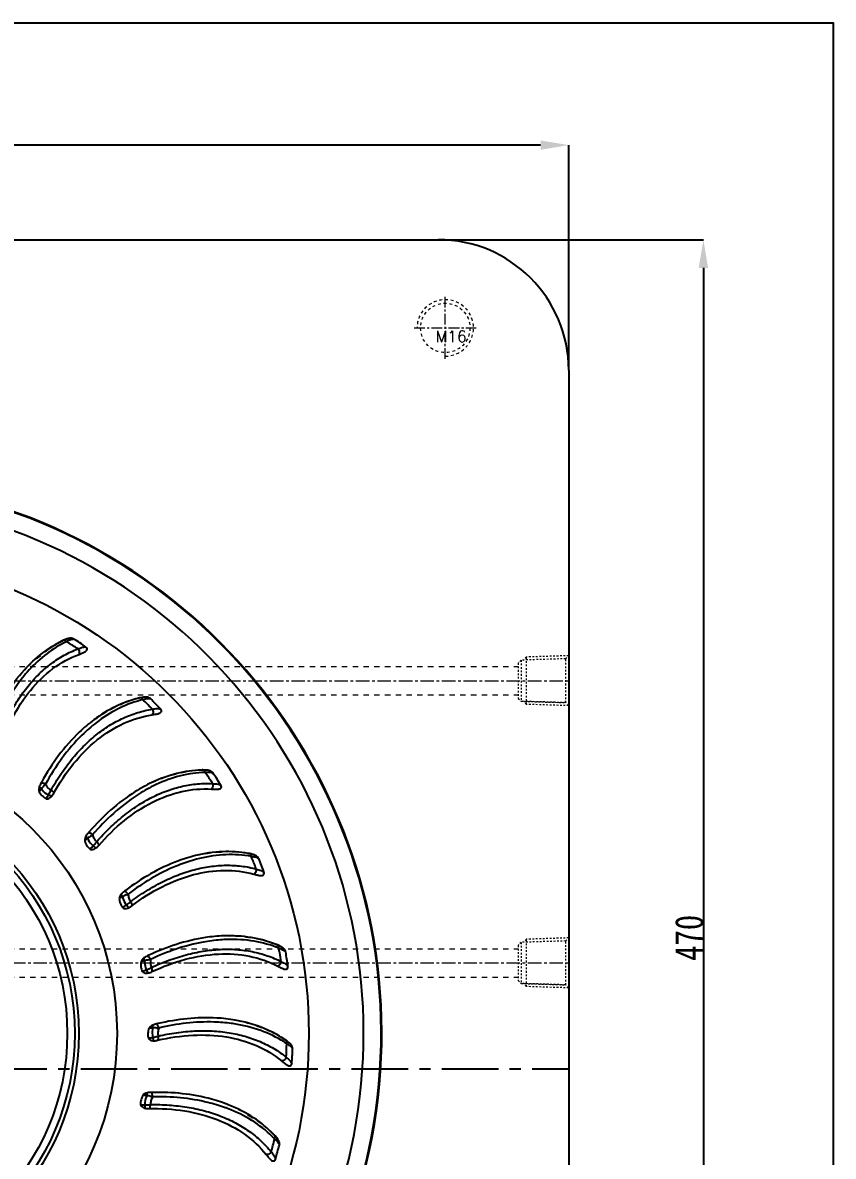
# Model space of a CAD drawing. Header units: millimetres. Extents: x 723 to 11228, y -2384 to 1578.
# Drawn here: x 5027.2 to 5257.1, y -766.6 to -445.2 of the extents above; entities that cross this region are included whole.
import ezdxf

# ---------------------------------------------------------------- set-up
doc = ezdxf.new("R2010")
doc.units = ezdxf.units.MM
doc.header["$LTSCALE"] = 16.335
doc.header["$PDMODE"] = 3
doc.header["$PDSIZE"] = 0.3125
doc.linetypes.add('CENTER', pattern=[0.6, 0.375, -0.075, 0.075, -0.075])
doc.linetypes.add('HIDDEN', pattern=[0.2, 0.1, -0.1])
doc.layers.get('0').update_dxf_attribs({"linetype": 'CONTINUOUS'})
doc.layers.get('Defpoints').update_dxf_attribs({"linetype": 'CONTINUOUS'})
doc.layers.add('cool', color=153, linetype='HIDDEN', lineweight=9)
doc.layers.add('screw', color=33, linetype='CONTINUOUS', lineweight=13)
doc.layers.add('DEFAULT_2', color=8, linetype='HIDDEN')
doc.styles.get("Standard").update_dxf_attribs({"font": 'txt', "width": 0.8})
doc.styles.add('TXT', font='txt.shx', dxfattribs={"bigfont": 'gbcbig.shx'})
doc.dimstyles.new('ISO-25', dxfattribs={"dimtxt": 8, "dimasz": 8, "dimexe": 0, "dimexo": 0, "dimgap": 0, "dimtad": 1, "dimtxsty": 'Standard', "dimcen": 0, "dimclrd": 4, "dimclre": 4, "dimclrt": 6, "dimadec": 0, "dimazin": 0, "dimtfac": 1, "dimtofl": 0, "dimtmove": 0, "dimatfit": 3, "dimfxl": 0, "dimarcsym": 0})

# ---------------------------------------------------------------- blocks, each defined once
blk = doc.blocks.new('screw_m16_g')
at = {"layer": 'screw', "color": 1, "linetype": 'CENTER', "ltscale": 0.497582}
for p, q in [((0, -8.8), (0, 8.8)), ((-8.8, 0), (8.8, 0))]:
    blk.add_line(p, q, dxfattribs=at)
at = {"layer": 'screw', "color": 33, "linetype": 'HIDDEN', "ltscale": 0.497582}
blk.add_circle((0, 0), 7, dxfattribs=at)
at = {"layer": 'screw', "color": 92, "linetype": 'HIDDEN', "ltscale": 0.497582}
blk.add_arc((0, 0), 8, 270, 180, dxfattribs=at)
at = {"layer": 'screw', "color": 6, "style": 'TXT'}
blk.add_text('M16', height=3.2, dxfattribs=at).set_placement((-2.72, -4))
blk = doc.blocks.new('cool_jt_f12')
at = {"layer": 'cool', "ltscale": 0.3}
for p, q in [((0, 7.0785), (0.856, 6.2225)), ((0, 7.0785), (12, 6.7035)), ((12, 6.7035), (12.856, 5.8475)), ((12, 6.7035), (12, -6.7035)), ((0.856, 6.2225), (0.856, -6.2225)), ((13.5, 5.827375), (0.856, 6.2225)), ((0.856, 6.2225), (13.5, 5.827375)), ((14.327375, 5), (13.5, 5.827375)), ((13.5, -5.827375), (13.5, 5.827375)), ((14.327375, -5), (14.327375, 5)), ((0.856, -6.2225), (0, -7.0785)), ((0.856, -6.2225), (13.5, -5.827375)), ((12, -6.7035), (12.856, -5.8475)), ((13.5, -5.827375), (14.327375, -5)), ((0, -7.0785), (12, -6.7035))]:
    blk.add_line(p, q, dxfattribs=at)
blk = doc.blocks.new('*D203')
at = {"color": 4, "lineweight": -2}
for p, q in [((4762.03, -543.74), (4762.03, -479.92)), ((5174.03, -479.92), (4770.03, -479.92)), ((5182.03, -543.74), (5182.03, -479.92))]:
    blk.add_line(p, q, dxfattribs=at)
at = {"color": 4}
for points in [[(4770.03, -478.59), (4770.03, -481.25), (4762.03, -479.92)], [(5174.03, -478.59), (5174.03, -481.25), (5182.03, -479.92)]]:
    blk.add_solid(points, dxfattribs=at)
at = {"layer": 'Defpoints', "color": 0}
for p in [(4762.03, -479.92), (4762.03, -543.74), (5182.03, -543.74)]:
    blk.add_point(p, dxfattribs=at)
at = {"color": 6, "insert": (4953.8, -475.92), "char_height": 8, "attachment_point": 5}
blk.add_mtext('420', dxfattribs=at)
blk = doc.blocks.new('*D204')
at = {"color": 4, "lineweight": -2}
for p, q in [((5145.03, -506.74), (5220.22, -506.74)), ((5220.22, -514.74), (5220.22, -968.74)), ((5134.81, -976.74), (5220.22, -976.74))]:
    blk.add_line(p, q, dxfattribs=at)
at = {"color": 4}
for points in [[(5218.88, -514.74), (5221.55, -514.74), (5220.22, -506.74)], [(5218.88, -968.74), (5221.55, -968.74), (5220.22, -976.74)]]:
    blk.add_solid(points, dxfattribs=at)
at = {"layer": 'Defpoints', "color": 0}
for p in [(5145.03, -506.74), (5134.81, -976.74), (5220.22, -976.74)]:
    blk.add_point(p, dxfattribs=at)
at = {"color": 6, "insert": (5216.22, -704.64), "char_height": 8, "attachment_point": 5, "rotation": 90}
blk.add_mtext('470', dxfattribs=at)

msp = doc.modelspace()

# ---------------------------------------------------------------- linework, layer by layer
at = {"color": 7, "linetype": 'Continuous'}
for p, q in [((4799.032, -506.744), (5145.032, -506.744)), ((5182.032, -543.744), (5182.032, -939.744))]:
    msp.add_line(p, q, dxfattribs=at)
at = {"color": 1, "linetype": 'CENTER', "ltscale": 2.612305}
msp.add_line((4762.032, -741.744), (5182.032, -741.744), dxfattribs=at)
msp.add_lwpolyline([(4516.608, -445.212), (5257.053, -445.212), (5257.053, -1067.241), (4516.608, -1067.241)], close=True)
at = {"color": 7, "linetype": 'Continuous'}
for radius in [136.298, 81.934, 71.088, 69.932, 67.835]:
    msp.add_circle((4972.032, -731.744), radius, dxfattribs=at)
for centre, radius, start, end in [((5145.032, -543.744), 37, 0, 90), ((4972.032, -731.744), 156.994, 100.56027, 79.43973), ((4972.032, -731.744), 156.811, 100.47906, 79.52094), ((4972.032, -731.744), 151.848, 100.78571, 79.21429), ((5040.873, -622.255), 2.539, 93.16035, 95.19692), ((4986.36, -708.244), 104.217, 55.64796, 57.93911), ((5049.431, -643.464), 25.463, 115.00746, 115.52112), ((5048.046, -640.495), 22.187, 114.48067, 115.00601), ((5053.039, -648.492), 30.888, 117.00089, 117.42788), ((5052.923, -648.261), 30.63, 115.7132, 117.00206), ((4987.155, -706.944), 100.985, 58.441, 58.69048), ((4987.127, -706.989), 101.039, 56.49269, 58.44086), ((5066.489, -663.139), 27.181, 103.01797, 103.51792), ((5068.581, -667.133), 30.891, 105.00086, 105.4447), ((5065.637, -659.456), 23.4, 102.53278, 103.01564), ((5068.515, -666.881), 30.63, 103.7132, 105.00201), ((4991.983, -710.608), 100.986, 46.42468, 46.69047), ((4991.946, -710.646), 101.039, 44.49269, 46.42454), ((5062.147, -638.905), 2.505, 80.50916, 83.28309), ((4990.928, -711.722), 104.232, 43.64331, 45.93491), ((5078.725, -685.866), 28.79, 91.02913, 91.51556), ((5079.907, -688.599), 30.893, 93.00091, 93.45851), ((5078.647, -681.58), 24.503, 90.57681, 91.02604), ((5079.894, -688.336), 30.63, 91.7132, 93.00205), ((4995.944, -715.196), 100.987, 34.41137, 34.69047), ((4995.9, -715.225), 101.039, 32.49269, 34.41123), ((4994.673, -716.071), 104.244, 31.6398, 33.93151), ((5092.992, -693.708), 68.948, 151.14431, 151.49542), ((5197.134, -820.678), 228.42, 135.82346, 136.11546), ((4926.515, -558.179), 148.595, 315.94851, 316.15342), ((5133.272, -728.103), 120.333, 146.86914, 147.37076), ((5098.268, -719.672), 68.959, 139.14491, 139.49785), ((5130.504, -761.68), 120.328, 134.86913, 135.37578), ((5173.616, -865.348), 228.221, 123.82333, 124.11559), ((4963.606, -552.498), 148.58, 303.9485, 304.15343), ((5086.085, -708.177), 27.922, 78.9968, 79.48418), ((5086.49, -706.091), 25.797, 78.55587, 78.99565), ((5087.674, -724.715), 43.803, 104.81822, 106.36396), ((5086.523, -711.945), 30.89, 80.99876, 81.44408), ((5086.565, -711.688), 30.63, 79.71319, 80.99991), ((4998.864, -720.507), 100.987, 22.40167, 22.69047), ((4998.815, -720.527), 101.039, 20.49269, 22.40153), ((4997.434, -721.101), 104.253, 19.63631, 21.92892), ((5120.817, -793.948), 120.323, 122.86912, 123.37956), ((5141.379, -904.178), 228.07, 111.82323, 112.11568), ((5098.048, -746.192), 69.004, 127.1457, 127.49971), ((5001.064, -554.652), 148.569, 291.94849, 292.15344), ((5086.619, -749.014), 43.927, 93.14677, 94.36266), ((5088.022, -733.52), 29.152, 67.0158, 67.47643), ((5089.427, -730.205), 25.552, 66.56309, 67.01423), ((5092.265, -771.992), 68.936, 115.14548, 115.50114), ((5088.14, -736.159), 30.89, 69.00013, 69.43986), ((5088.234, -735.917), 30.63, 67.7132, 69.00128), ((5000.602, -726.311), 101.001, 9.95764, 10.69045), ((5000.56, -726.318), 101.044, 8.4927, 9.95761), ((4999.091, -726.593), 104.258, 7.63208, 9.92671), ((5104.634, -823.497), 120.32, 110.86912, 111.38195), ((5101.813, -935.501), 227.973, 99.82317, 100.11575), ((5037.253, -564.543), 148.561, 279.94848, 280.15345), ((5081.357, -796.424), 69.298, 103.15003, 103.50196), ((5080.52, -772.489), 43.979, 81.28375, 82.36221), ((5082.662, -849.039), 120.319, 98.86912, 99.38283), ((5056.617, -957.971), 227.935, 87.82315, 88.11577), ((5070.593, -581.737), 148.558, 267.94848, 268.15345), ((5084.689, -760.178), 30.887, 57.00012, 57.42099), ((5084.83, -759.963), 30.63, 55.7132, 57.00128), ((5089.54, -751.156), 21.346, 54.85823, 55.45592), ((5086.986, -754.785), 25.783, 54.38419, 54.85901), ((5001.075, -732.346), 101.036, 356.49268, 358.69026), ((4999.572, -732.309), 104.259, 355.62702, 357.9143), ((5065.519, -817.724), 69.288, 91.14767, 91.50173), ((5055.86, -869.455), 120.32, 86.86912, 87.38218), ((5007.731, -970.612), 227.956, 75.82316, 76.11576), ((5099.631, -605.483), 148.56, 255.94848, 256.15345), ((5069.689, -794.108), 43.953, 69.21501, 70.36243), ((5000.318, -738.349), 101.036, 344.49268, 346.69026), ((5076.316, -782.959), 30.89, 45.00021, 45.4408), ((5076.5, -782.776), 30.63, 43.7132, 45.00136), ((5076.44, -781.303), 30.314, 43.04034, 43.48399), ((5079.884, -778.085), 25.601, 42.58782, 43.03836), ((4998.857, -738.001), 104.256, 343.63555, 345.92699), ((5097.599, -763.266), 2.45, 19.40668, 23.33571)]:
    msp.add_arc(centre, radius, start, end, dxfattribs=at)
for points, knots in [([(5040.12, -619.821), (5040.008, -619.85), (5039.575, -619.983), (5039.158, -620.163), (5038.852, -620.303)], [0, 0, 0, 0, 0.2549058, 1, 1, 1, 1]), ([(5039.634, -620.665), (5039.772, -620.584), (5040.255, -620.319), (5040.764, -620.09), (5041.142, -619.992)], [0, 0, 0, 0, 0.29117, 1, 1, 1, 1]), ([(5041.681, -619.922), (5041.606, -619.875), (5041.307, -619.736), (5040.971, -619.707), (5040.733, -619.72)], [0, 0, 0, 0, 0.2710269, 1, 1, 1, 1]), ([(5041.142, -619.992), (5041.192, -619.979), (5041.369, -619.938), (5041.551, -619.915), (5041.681, -619.921)], [0, 0, 0, 0, 0.2844984, 1, 1, 1, 1]), ([(5019.542, -651.158), (5020.017, -649.456), (5021.217, -646.176), (5023.34, -641.487), (5025.815, -637.152), (5028.648, -633.247), (5031.785, -629.795), (5035.229, -626.86), (5038.929, -624.479), (5041.549, -623.207), (5042.905, -622.741)], [0, 0, 0, 0, 0.1391995, 0.2744513, 0.405283, 0.5317371, 0.6538451, 0.7719978, 0.8870175, 1, 1, 1, 1]), ([(5027.694, -628.656), (5029.248, -626.942), (5032.581, -623.838), (5036.463, -621.438), (5038.46, -620.485)], [0, 0, 0, 0, 0.5110892, 1, 1, 1, 1]), ([(5038.811, -621.076), (5036.893, -622.071), (5033.175, -624.526), (5029.984, -627.624), (5028.494, -629.325)], [0, 0, 0, 0, 0.4887603, 1, 1, 1, 1]), ([(5042.905, -622.741), (5043.321, -622.55), (5044.046, -622.262), (5044.848, -622.145), (5045.168, -622.204)], [0, 0, 0, 0, 0.5844732, 1, 1, 1, 1]), ([(5042.905, -622.741), (5042.993, -622.852), (5043.26, -623.307), (5043.346, -623.916), (5043.187, -624.271)], [0, 0, 0, 0, 0.2665182, 1, 1, 1, 1]), ([(5043.187, -624.271), (5043.469, -624.166), (5043.889, -624.009), (5044.434, -623.78), (5044.819, -623.589), (5045.165, -623.36), (5045.453, -623.063), (5045.558, -622.581), (5045.317, -622.306), (5045.167, -622.204)], [0, 0, 0, 0, 0.2552258, 0.3802035, 0.501945, 0.6189936, 0.7308922, 0.8464487, 1, 1, 1, 1]), ([(5020.478, -651.86), (5021.455, -648.627), (5023.865, -642.499), (5029.003, -634.427), (5035.435, -628.102), (5040.556, -625.256), (5043.187, -624.271)], [0, 0, 0, 0, 0.2743765, 0.5315829, 0.7717982, 1, 1, 1, 1]), ([(5016.459, -649.421), (5017.068, -647.412), (5019.698, -639.965), (5023.795, -632.956), (5027.694, -628.656)], [0, 0, 0, 0, 0.2656263, 1, 1, 1, 1]), ([(5028.494, -629.325), (5027.286, -630.704), (5022.552, -636.894), (5019.348, -644.168), (5017.651, -649.864)], [0, 0, 0, 0, 0.2357147, 1, 1, 1, 1]), ([(5060.136, -636.711), (5057.894, -637.25), (5053.417, -638.876), (5049.371, -641.371), (5047.431, -642.812)], [0, 0, 0, 0, 0.4883086, 1, 1, 1, 1]), ([(5060.355, -637.358), (5058.182, -637.959), (5053.855, -639.681), (5049.951, -642.201), (5048.077, -643.644)], [0, 0, 0, 0, 0.4881459, 1, 1, 1, 1]), ([(5061.253, -637.125), (5061.213, -637.056), (5061.043, -636.817), (5060.773, -636.617), (5060.558, -636.595)], [0, 0, 0, 0, 0.2701473, 1, 1, 1, 1]), ([(5061.906, -636.402), (5061.79, -636.408), (5061.336, -636.449), (5060.89, -636.54), (5060.559, -636.613)], [0, 0, 0, 0, 0.2548535, 1, 1, 1, 1]), ([(5061.253, -637.125), (5061.546, -637.028), (5062.081, -636.877), (5062.631, -636.79), (5062.877, -636.78)], [0, 0, 0, 0, 0.5561956, 1, 1, 1, 1]), ([(5063.419, -636.826), (5063.357, -636.766), (5063.102, -636.573), (5062.788, -636.473), (5062.56, -636.435)], [0, 0, 0, 0, 0.2703706, 1, 1, 1, 1]), ([(5062.877, -636.78), (5062.929, -636.777), (5063.111, -636.775), (5063.294, -636.791), (5063.419, -636.826)], [0, 0, 0, 0, 0.2848992, 1, 1, 1, 1]), ([(5035.261, -662.774), (5036.08, -661.209), (5037.935, -658.25), (5040.986, -654.105), (5044.309, -650.379), (5047.892, -647.148), (5051.678, -644.424), (5055.657, -642.269), (5059.772, -640.71), (5062.598, -640.01), (5064.022, -639.836)], [0, 0, 0, 0, 0.1391995, 0.2744513, 0.405283, 0.5317371, 0.6538451, 0.7719978, 0.8870175, 1, 1, 1, 1]), ([(5036.03, -663.658), (5037.657, -660.699), (5041.288, -655.208), (5047.991, -648.382), (5055.596, -643.534), (5061.195, -641.815), (5063.973, -641.399)], [0, 0, 0, 0, 0.2743762, 0.5315793, 0.7717943, 1, 1, 1, 1]), ([(5063.973, -641.399), (5064.272, -641.355), (5064.719, -641.289), (5065.304, -641.178), (5065.723, -641.072), (5066.111, -640.92), (5066.457, -640.689), (5066.661, -640.237), (5066.481, -639.916), (5066.355, -639.785)], [0, 0, 0, 0, 0.255252, 0.380278, 0.5020658, 0.6191319, 0.7309938, 0.8464806, 1, 1, 1, 1]), ([(5064.022, -639.836), (5064.086, -639.964), (5064.252, -640.467), (5064.208, -641.086), (5063.974, -641.399)], [0, 0, 0, 0, 0.2670471, 1, 1, 1, 1]), ([(5064.022, -639.836), (5064.47, -639.735), (5065.243, -639.604), (5066.055, -639.658), (5066.356, -639.785)], [0, 0, 0, 0, 0.5852206, 1, 1, 1, 1]), ([(5047.431, -642.812), (5045.972, -643.896), (5040.083, -648.899), (5035.449, -655.273), (5032.605, -660.434)], [0, 0, 0, 0, 0.2357865, 1, 1, 1, 1]), ([(5048.077, -643.644), (5046.66, -644.736), (5040.953, -649.743), (5036.45, -656.033), (5033.681, -661.115)], [0, 0, 0, 0, 0.2361488, 1, 1, 1, 1]), ([(5077.964, -657.087), (5075.581, -657.149), (5070.699, -657.852), (5066.081, -659.553), (5063.818, -660.622)], [0, 0, 0, 0, 0.4877933, 1, 1, 1, 1]), ([(5078.044, -657.762), (5075.714, -657.903), (5070.959, -658.737), (5066.475, -660.494), (5064.276, -661.581)], [0, 0, 0, 0, 0.4876214, 1, 1, 1, 1]), ([(5079.768, -657.151), (5079.653, -657.132), (5079.199, -657.078), (5078.741, -657.075), (5078.4, -657.079)], [0, 0, 0, 0, 0.2548101, 1, 1, 1, 1]), ([(5078.979, -657.72), (5078.954, -657.645), (5078.838, -657.378), (5078.621, -657.129), (5078.418, -657.06)], [0, 0, 0, 0, 0.2693501, 1, 1, 1, 1]), ([(5078.979, -657.72), (5079.287, -657.687), (5079.843, -657.65), (5080.402, -657.68), (5080.646, -657.721)], [0, 0, 0, 0, 0.556598, 1, 1, 1, 1]), ([(5081.165, -657.881), (5081.119, -657.812), (5080.914, -657.574), (5080.636, -657.413), (5080.426, -657.328)], [0, 0, 0, 0, 0.2698294, 1, 1, 1, 1]), ([(5080.646, -657.721), (5080.697, -657.73), (5080.875, -657.766), (5081.051, -657.821), (5081.166, -657.881)], [0, 0, 0, 0, 0.2852264, 1, 1, 1, 1]), ([(5031.926, -661.844), (5031.86, -662.065), (5031.771, -662.523), (5031.825, -663.01), (5031.931, -663.22)], [0, 0, 0, 0, 0.4959782, 1, 1, 1, 1]), ([(5032.503, -662.335), (5032.385, -662.251), (5032.186, -662.096), (5031.996, -661.926), (5031.926, -661.843)], [0, 0, 0, 0, 0.571828, 1, 1, 1, 1]), ([(5033.681, -661.115), (5033.446, -660.979), (5033.094, -660.819), (5032.651, -660.75), (5032.465, -660.769), (5032.402, -660.804)], [0, 0, 0, 0, 0.6034035, 0.8408531, 1, 1, 1, 1]), ([(5033.681, -661.115), (5033.886, -661.455), (5034.319, -662.104), (5034.941, -662.582), (5035.261, -662.774)], [0, 0, 0, 0, 0.5152924, 1, 1, 1, 1]), ([(5063.818, -660.622), (5062.208, -661.383), (5055.591, -665.037), (5049.879, -670.204), (5046.109, -674.562)], [0, 0, 0, 0, 0.2361346, 1, 1, 1, 1]), ([(5064.276, -661.581), (5062.705, -662.357), (5056.266, -666.05), (5050.701, -671.158), (5047.02, -675.454)], [0, 0, 0, 0, 0.2365192, 1, 1, 1, 1]), ([(5048.222, -677.405), (5049.348, -676.044), (5051.777, -673.535), (5055.624, -670.115), (5059.648, -667.162), (5063.825, -664.746), (5068.095, -662.869), (5072.434, -661.589), (5076.784, -660.919), (5079.694, -660.822), (5081.123, -660.948)], [0, 0, 0, 0, 0.1391995, 0.2744513, 0.405283, 0.5317371, 0.6538451, 0.7719978, 0.8870175, 1, 1, 1, 1]), ([(5080.744, -662.472), (5081.047, -662.49), (5081.499, -662.519), (5082.097, -662.534), (5082.531, -662.518), (5082.945, -662.45), (5083.333, -662.296), (5083.628, -661.895), (5083.518, -661.543), (5083.422, -661.387)], [0, 0, 0, 0, 0.2552748, 0.3803409, 0.5021675, 0.6192495, 0.7310841, 0.8465125, 1, 1, 1, 1]), ([(5081.123, -660.948), (5081.159, -661.087), (5081.217, -661.617), (5081.042, -662.216), (5080.745, -662.472)], [0, 0, 0, 0, 0.2674779, 1, 1, 1, 1]), ([(5081.123, -660.948), (5081.584, -660.943), (5082.234, -660.966), (5083.001, -661.162), (5083.303, -661.303), (5083.423, -661.387)], [0, 0, 0, 0, 0.5845841, 0.813413, 1, 1, 1, 1]), ([(5031.931, -663.22), (5032.141, -663.638), (5032.674, -664.426), (5033.452, -664.991), (5033.877, -665.187)], [0, 0, 0, 0, 0.4998214, 1, 1, 1, 1]), ([(5032.503, -662.335), (5032.864, -662.914), (5033.532, -663.591), (5034.336, -664.027), (5034.546, -664.117)], [0, 0, 0, 0, 0.7485611, 1, 1, 1, 1]), ([(5033.877, -665.187), (5034.015, -665.251), (5034.417, -665.269), (5034.96, -664.985), (5035.293, -664.688), (5035.444, -664.525)], [0, 0, 0, 0, 0.2550864, 0.6288429, 1, 1, 1, 1]), ([(5034.546, -664.117), (5034.607, -664.005), (5034.843, -663.556), (5035.074, -663.104), (5035.261, -662.774)], [0, 0, 0, 0, 0.2524726, 1, 1, 1, 1]), ([(5035.444, -664.525), (5035.317, -664.511), (5035.008, -664.373), (5034.719, -664.221), (5034.546, -664.117)], [0, 0, 0, 0, 0.388755, 1, 1, 1, 1]), ([(5036.029, -663.658), (5036.049, -663.603), (5036.013, -663.443), (5035.773, -663.116), (5035.482, -662.905), (5035.261, -662.774)], [0, 0, 0, 0, 0.143343, 0.3680823, 1, 1, 1, 1]), ([(5048.788, -678.431), (5050.995, -675.876), (5055.688, -671.26), (5063.662, -665.978), (5072.107, -662.819), (5077.941, -662.301), (5080.744, -662.472)], [0, 0, 0, 0, 0.2743758, 0.5315765, 0.7717914, 1, 1, 1, 1]), ([(5045.001, -676.109), (5044.968, -676.191), (5044.848, -676.522), (5044.796, -676.898), (5044.864, -677.156)], [0, 0, 0, 0, 0.2485642, 1, 1, 1, 1]), ([(5044.864, -677.156), (5044.983, -677.609), (5045.34, -678.49), (5045.984, -679.205), (5046.359, -679.485)], [0, 0, 0, 0, 0.4998214, 1, 1, 1, 1]), ([(5045.615, -676.402), (5045.517, -676.294), (5045.353, -676.1), (5045.202, -675.894), (5045.151, -675.798)], [0, 0, 0, 0, 0.5727435, 1, 1, 1, 1]), ([(5045.615, -676.402), (5045.848, -677.043), (5046.36, -677.845), (5047.056, -678.438), (5047.243, -678.57)], [0, 0, 0, 0, 0.7485611, 1, 1, 1, 1]), ([(5047.021, -675.454), (5046.819, -675.271), (5046.506, -675.041), (5046.087, -674.881), (5045.901, -674.862), (5045.833, -674.884)], [0, 0, 0, 0, 0.6041383, 0.8414034, 1, 1, 1, 1]), ([(5047.021, -675.454), (5047.151, -675.829), (5047.439, -676.554), (5047.948, -677.151), (5048.222, -677.405)], [0, 0, 0, 0, 0.5152924, 1, 1, 1, 1]), ([(5047.243, -678.57), (5047.326, -678.473), (5047.65, -678.082), (5047.97, -677.689), (5048.222, -677.405)], [0, 0, 0, 0, 0.2524726, 1, 1, 1, 1]), ([(5048.788, -678.431), (5048.819, -678.382), (5048.818, -678.217), (5048.708, -677.968), (5048.499, -677.684), (5048.321, -677.497), (5048.222, -677.405)], [0, 0, 0, 0, 0.1426718, 0.3667435, 0.6697286, 1, 1, 1, 1]), ([(5046.359, -679.485), (5046.481, -679.577), (5046.874, -679.678), (5047.467, -679.51), (5047.857, -679.286), (5048.039, -679.157)], [0, 0, 0, 0, 0.2550652, 0.6288195, 1, 1, 1, 1]), ([(5048.038, -679.157), (5047.99, -679.141), (5047.876, -679.079), (5047.603, -678.892), (5047.391, -678.708), (5047.243, -678.57)], [0, 0, 0, 0, 0.1552666, 0.3881267, 1, 1, 1, 1]), ([(5091.181, -680.724), (5088.777, -680.277), (5083.721, -679.953), (5078.724, -680.712), (5076.226, -681.326)], [0, 0, 0, 0, 0.4873953, 1, 1, 1, 1]), ([(5091.119, -681.399), (5088.749, -681.042), (5083.788, -680.878), (5078.91, -681.724), (5076.471, -682.369)], [0, 0, 0, 0, 0.4872086, 1, 1, 1, 1]), ([(5092.034, -681.551), (5092.025, -681.469), (5091.971, -681.184), (5091.807, -680.903), (5091.63, -680.792)], [0, 0, 0, 0, 0.2827097, 1, 1, 1, 1]), ([(5093.549, -681.479), (5093.499, -681.445), (5093.302, -681.321), (5093.09, -681.223), (5092.929, -681.161)], [0, 0, 0, 0, 0.2596956, 1, 1, 1, 1]), ([(5076.226, -681.326), (5074.524, -681.745), (5067.43, -683.958), (5060.895, -687.769), (5056.38, -691.189)], [0, 0, 0, 0, 0.2364019, 1, 1, 1, 1]), ([(5075.333, -682.686), (5073.762, -683.147), (5067.26, -685.455), (5061.259, -689.062), (5057.088, -692.252)], [0, 0, 0, 0, 0.2376656, 1, 1, 1, 1]), ([(5057.857, -694.411), (5059.241, -693.314), (5062.139, -691.365), (5066.613, -688.819), (5071.164, -686.767), (5075.751, -685.273), (5080.318, -684.324), (5084.829, -683.974), (5089.223, -684.223), (5092.089, -684.734), (5093.46, -685.154)], [0, 0, 0, 0, 0.1391995, 0.2744513, 0.405283, 0.5317371, 0.6538451, 0.7719978, 0.8870175, 1, 1, 1, 1]), ([(5092.034, -681.551), (5092.344, -681.582), (5092.897, -681.662), (5093.44, -681.809), (5093.669, -681.901)], [0, 0, 0, 0, 0.556892, 1, 1, 1, 1]), ([(5094.144, -682.167), (5094.113, -682.09), (5093.966, -681.82), (5093.733, -681.606), (5093.549, -681.479)], [0, 0, 0, 0, 0.2694164, 1, 1, 1, 1]), ([(5093.669, -681.901), (5093.718, -681.92), (5093.884, -681.992), (5094.045, -682.083), (5094.144, -682.167)], [0, 0, 0, 0, 0.2854653, 1, 1, 1, 1]), ([(5058.197, -695.533), (5060.887, -693.493), (5066.435, -689.953), (5075.333, -686.445), (5084.25, -685.112), (5090.062, -685.819), (5092.769, -686.57)], [0, 0, 0, 0, 0.2743719, 0.5315674, 0.7717816, 1, 1, 1, 1]), ([(5093.46, -685.154), (5093.467, -685.298), (5093.413, -685.83), (5093.115, -686.382), (5092.769, -686.569)], [0, 0, 0, 0, 0.267789, 1, 1, 1, 1]), ([(5092.769, -686.57), (5093.063, -686.651), (5093.5, -686.774), (5094.084, -686.914), (5094.513, -686.99), (5094.933, -687.01), (5095.346, -686.941), (5095.72, -686.608), (5095.685, -686.239), (5095.624, -686.067)], [0, 0, 0, 0, 0.2552945, 0.3803907, 0.5022454, 0.6193368, 0.7311462, 0.8465302, 1, 1, 1, 1]), ([(5093.46, -685.154), (5093.915, -685.245), (5094.547, -685.403), (5095.258, -685.756), (5095.524, -685.958), (5095.624, -686.066)], [0, 0, 0, 0, 0.5849924, 0.8137049, 1, 1, 1, 1]), ([(5054.973, -692.472), (5054.922, -692.545), (5054.735, -692.846), (5054.604, -693.205), (5054.617, -693.473)], [0, 0, 0, 0, 0.2485687, 1, 1, 1, 1]), ([(5054.617, -693.473), (5054.639, -693.94), (5054.806, -694.877), (5055.287, -695.71), (5055.596, -696.062)], [0, 0, 0, 0, 0.4998203, 1, 1, 1, 1]), ([(5055.516, -692.888), (5055.441, -692.762), (5055.321, -692.537), (5055.217, -692.302), (5055.187, -692.198)], [0, 0, 0, 0, 0.5734411, 1, 1, 1, 1]), ([(5055.516, -692.888), (5055.61, -693.563), (5055.945, -694.454), (5056.502, -695.179), (5056.657, -695.347)], [0, 0, 0, 0, 0.7485611, 1, 1, 1, 1]), ([(5057.088, -692.253), (5056.928, -692.032), (5056.67, -691.741), (5056.292, -691.498), (5056.113, -691.441), (5056.042, -691.448)], [0, 0, 0, 0, 0.6046977, 0.8418211, 1, 1, 1, 1]), ([(5057.088, -692.253), (5057.137, -692.647), (5057.269, -693.415), (5057.642, -694.105), (5057.857, -694.411)], [0, 0, 0, 0, 0.5152924, 1, 1, 1, 1]), ([(5055.596, -696.062), (5055.697, -696.178), (5056.062, -696.359), (5056.68, -696.316), (5057.11, -696.176), (5057.315, -696.087)], [0, 0, 0, 0, 0.2550525, 0.6288049, 1, 1, 1, 1]), ([(5056.657, -695.347), (5056.759, -695.269), (5057.157, -694.955), (5057.552, -694.636), (5057.857, -694.411)], [0, 0, 0, 0, 0.2524726, 1, 1, 1, 1]), ([(5057.315, -696.087), (5057.27, -696.062), (5057.172, -695.977), (5056.943, -695.738), (5056.774, -695.513), (5056.657, -695.347)], [0, 0, 0, 0, 0.1545762, 0.3872701, 1, 1, 1, 1]), ([(5058.197, -695.533), (5058.237, -695.492), (5058.272, -695.331), (5058.216, -695.064), (5058.071, -694.742), (5057.935, -694.521), (5057.857, -694.411)], [0, 0, 0, 0, 0.142362, 0.366225, 0.6693975, 1, 1, 1, 1]), ([(5084.189, -704.077), (5082.455, -704.142), (5075.141, -704.859), (5068.042, -707.209), (5062.973, -709.589)], [0, 0, 0, 0, 0.2365653, 1, 1, 1, 1]), ([(5083.278, -705.213), (5081.645, -705.338), (5074.806, -706.243), (5068.186, -708.523), (5063.442, -710.777)], [0, 0, 0, 0, 0.2376656, 1, 1, 1, 1]), ([(5099.189, -706.591), (5096.895, -705.639), (5091.933, -704.255), (5086.802, -703.98), (5084.189, -704.077)], [0, 0, 0, 0, 0.4871582, 1, 1, 1, 1]), ([(5098.989, -707.237), (5096.708, -706.381), (5091.804, -705.178), (5086.77, -705.012), (5084.208, -705.152)], [0, 0, 0, 0, 0.4869468, 1, 1, 1, 1]), ([(5099.85, -707.575), (5099.858, -707.494), (5099.864, -707.206), (5099.764, -706.897), (5099.615, -706.752)], [0, 0, 0, 0, 0.2824224, 1, 1, 1, 1]), ([(5063.442, -710.777), (5063.332, -710.528), (5063.139, -710.189), (5062.82, -709.873), (5062.657, -709.78), (5062.586, -709.773)], [0, 0, 0, 0, 0.6050564, 0.8420883, 1, 1, 1, 1]), ([(5063.746, -713.049), (5065.328, -712.263), (5068.568, -710.959), (5073.473, -709.4), (5078.351, -708.338), (5083.149, -707.83), (5087.814, -707.852), (5092.298, -708.448), (5096.544, -709.604), (5099.242, -710.7), (5100.496, -711.396)], [0, 0, 0, 0, 0.1391995, 0.2744513, 0.405283, 0.5317371, 0.6538451, 0.7719978, 0.8870175, 1, 1, 1, 1]), ([(5063.844, -714.217), (5066.899, -712.781), (5073.062, -710.472), (5082.494, -708.891), (5091.494, -709.44), (5097.031, -711.346), (5099.522, -712.642)], [0, 0, 0, 0, 0.2743619, 0.5315478, 0.7717595, 1, 1, 1, 1]), ([(5099.85, -707.575), (5099.931, -707.601), (5100.233, -707.702), (5100.53, -707.818), (5100.742, -707.914)], [0, 0, 0, 0, 0.2681969, 1, 1, 1, 1]), ([(5100.742, -707.914), (5100.803, -707.941), (5101.021, -708.044), (5101.234, -708.161), (5101.379, -708.259)], [0, 0, 0, 0, 0.2747315, 1, 1, 1, 1]), ([(5101.788, -708.62), (5101.774, -708.54), (5101.687, -708.247), (5101.507, -707.991), (5101.355, -707.829)], [0, 0, 0, 0, 0.2691538, 1, 1, 1, 1]), ([(5101.379, -708.259), (5101.422, -708.288), (5101.57, -708.393), (5101.708, -708.516), (5101.788, -708.619)], [0, 0, 0, 0, 0.2856059, 1, 1, 1, 1]), ([(5060.768, -711.458), (5060.693, -711.92), (5060.66, -712.871), (5060.958, -713.786), (5061.187, -714.195)], [0, 0, 0, 0, 0.4998144, 1, 1, 1, 1]), ([(5061.594, -710.325), (5061.406, -710.467), (5061.056, -710.788), (5060.807, -711.222), (5060.768, -711.458)], [0, 0, 0, 0, 0.49539, 1, 1, 1, 1]), ([(5061.772, -711.072), (5061.726, -710.932), (5061.655, -710.687), (5061.601, -710.435), (5061.594, -710.327)], [0, 0, 0, 0, 0.5738882, 1, 1, 1, 1]), ([(5061.772, -711.072), (5061.725, -711.752), (5061.867, -712.693), (5062.261, -713.518), (5062.378, -713.715)], [0, 0, 0, 0, 0.7485611, 1, 1, 1, 1]), ([(5062.378, -713.715), (5062.493, -713.659), (5062.948, -713.435), (5063.4, -713.205), (5063.746, -713.049)], [0, 0, 0, 0, 0.2524726, 1, 1, 1, 1]), ([(5063.442, -710.777), (5063.409, -711.173), (5063.378, -711.952), (5063.599, -712.705), (5063.746, -713.049)], [0, 0, 0, 0, 0.5152924, 1, 1, 1, 1]), ([(5063.844, -714.217), (5063.893, -714.186), (5063.96, -714.035), (5063.961, -713.762), (5063.886, -713.417), (5063.799, -713.173), (5063.746, -713.049)], [0, 0, 0, 0, 0.1421775, 0.3659144, 0.6691991, 1, 1, 1, 1]), ([(5100.496, -711.396), (5100.473, -711.538), (5100.309, -712.048), (5099.901, -712.528), (5099.522, -712.637)], [0, 0, 0, 0, 0.2679645, 1, 1, 1, 1]), ([(5099.522, -712.642), (5099.793, -712.783), (5100.196, -712.996), (5100.739, -713.255), (5101.144, -713.419), (5101.551, -713.527), (5101.971, -713.545), (5102.405, -713.297), (5102.448, -712.928), (5102.424, -712.746)], [0, 0, 0, 0, 0.2553158, 0.3804316, 0.502302, 0.6193951, 0.7311836, 0.8465403, 1, 1, 1, 1]), ([(5100.496, -711.396), (5100.922, -711.58), (5101.509, -711.866), (5102.131, -712.361), (5102.349, -712.614), (5102.424, -712.741)], [0, 0, 0, 0, 0.5852197, 0.8138671, 1, 1, 1, 1]), ([(5061.187, -714.195), (5061.262, -714.329), (5061.582, -714.583), (5062.198, -714.669), (5062.648, -714.621), (5062.868, -714.576)], [0, 0, 0, 0, 0.255049, 0.6287995, 1, 1, 1, 1]), ([(5062.868, -714.576), (5062.83, -714.542), (5062.751, -714.439), (5062.577, -714.157), (5062.458, -713.902), (5062.378, -713.715)], [0, 0, 0, 0, 0.1541621, 0.3867559, 1, 1, 1, 1]), ([(5064.093, -729.377), (5063.879, -729.477), (5063.468, -729.72), (5063.134, -730.094), (5063.047, -730.318)], [0, 0, 0, 0, 0.495954, 1, 1, 1, 1]), ([(5064.112, -730.159), (5064.095, -730.013), (5064.077, -729.758), (5064.077, -729.5), (5064.093, -729.393)], [0, 0, 0, 0, 0.5740624, 1, 1, 1, 1]), ([(5065.806, -730.218), (5065.75, -729.951), (5065.632, -729.58), (5065.386, -729.204), (5065.245, -729.079), (5065.177, -729.058)], [0, 0, 0, 0, 0.6051985, 0.8421941, 1, 1, 1, 1]), ([(5087.395, -727.942), (5085.692, -727.65), (5078.419, -726.849), (5071.021, -727.675), (5065.591, -728.944)], [0, 0, 0, 0, 0.2366321, 1, 1, 1, 1]), ([(5086.365, -728.9), (5084.742, -728.682), (5077.864, -728.146), (5070.915, -729), (5065.806, -730.218)], [0, 0, 0, 0, 0.2376656, 1, 1, 1, 1]), ([(5101.321, -734.151), (5099.253, -732.83), (5094.67, -730.619), (5089.741, -729.41), (5087.185, -729.018)], [0, 0, 0, 0, 0.4868312, 1, 1, 1, 1]), ([(5101.644, -733.574), (5099.582, -732.154), (5094.998, -729.72), (5089.992, -728.388), (5087.395, -727.942)], [0, 0, 0, 0, 0.4872401, 1, 1, 1, 1]), ([(5063.047, -730.318), (5062.876, -730.758), (5062.65, -731.689), (5062.748, -732.653), (5062.888, -733.104)], [0, 0, 0, 0, 0.499812, 1, 1, 1, 1]), ([(5064.112, -730.159), (5063.924, -730.815), (5063.867, -731.765), (5064.081, -732.653), (5064.155, -732.87)], [0, 0, 0, 0, 0.7485611, 1, 1, 1, 1]), ([(5064.155, -732.87), (5064.279, -732.84), (5064.77, -732.715), (5065.261, -732.584), (5065.631, -732.503)], [0, 0, 0, 0, 0.2524726, 1, 1, 1, 1]), ([(5065.484, -733.681), (5068.771, -732.911), (5075.277, -731.922), (5084.835, -732.342), (5093.515, -734.769), (5098.543, -737.769), (5100.71, -739.555)], [0, 0, 0, 0, 0.2743698, 0.5315628, 0.771805, 1, 1, 1, 1]), ([(5065.484, -733.667), (5065.538, -733.646), (5065.636, -733.513), (5065.693, -733.246), (5065.692, -732.893), (5065.658, -732.636), (5065.631, -732.503)], [0, 0, 0, 0, 0.1421241, 0.3658243, 0.6691415, 1, 1, 1, 1]), ([(5065.806, -730.218), (5065.691, -730.599), (5065.499, -731.354), (5065.559, -732.136), (5065.631, -732.503)], [0, 0, 0, 0, 0.5152924, 1, 1, 1, 1]), ([(5065.631, -732.503), (5067.342, -732.064), (5070.782, -731.462), (5075.905, -730.956), (5080.896, -730.932), (5085.695, -731.433), (5090.253, -732.424), (5094.516, -733.939), (5098.429, -735.953), (5100.84, -737.586), (5101.922, -738.527)], [0, 0, 0, 0, 0.1391995, 0.2744513, 0.405283, 0.5317371, 0.6538451, 0.7719978, 0.8870175, 1, 1, 1, 1]), ([(5062.888, -733.104), (5062.934, -733.252), (5063.194, -733.568), (5063.779, -733.781), (5064.23, -733.828), (5064.455, -733.829)], [0, 0, 0, 0, 0.2550837, 0.6288209, 1, 1, 1, 1]), ([(5064.455, -733.815), (5064.425, -733.774), (5064.369, -733.657), (5064.257, -733.345), (5064.194, -733.07), (5064.155, -732.87)], [0, 0, 0, 0, 0.1540436, 0.3866087, 1, 1, 1, 1]), ([(5103.063, -734.688), (5102.981, -734.605), (5102.646, -734.295), (5102.278, -734.023), (5102.001, -733.825)], [0, 0, 0, 0, 0.2548255, 1, 1, 1, 1]), ([(5102.085, -734.656), (5102.108, -734.583), (5102.171, -734.318), (5102.149, -734.018), (5102.052, -733.846)], [0, 0, 0, 0, 0.2795586, 1, 1, 1, 1]), ([(5102.085, -734.656), (5102.355, -734.811), (5102.829, -735.11), (5103.266, -735.465), (5103.439, -735.643)], [0, 0, 0, 0, 0.5571097, 1, 1, 1, 1]), ([(5103.439, -735.643), (5103.475, -735.68), (5103.597, -735.814), (5103.707, -735.963), (5103.763, -736.08)], [0, 0, 0, 0, 0.2856422, 1, 1, 1, 1]), ([(5103.762, -736.103), (5103.765, -736.021), (5103.741, -735.713), (5103.615, -735.422), (5103.498, -735.231)], [0, 0, 0, 0, 0.2693821, 1, 1, 1, 1]), ([(5101.922, -738.527), (5101.869, -738.662), (5101.603, -739.127), (5101.104, -739.511), (5100.71, -739.539)], [0, 0, 0, 0, 0.2679952, 1, 1, 1, 1]), ([(5101.922, -738.527), (5102.3, -738.796), (5102.815, -739.198), (5103.321, -739.812), (5103.481, -740.104), (5103.528, -740.244)], [0, 0, 0, 0, 0.5852565, 0.8138935, 1, 1, 1, 1]), ([(5100.71, -739.555), (5100.945, -739.749), (5101.296, -740.039), (5101.773, -740.404), (5102.135, -740.648), (5102.51, -740.837), (5102.917, -740.942), (5103.393, -740.792), (5103.513, -740.441), (5103.527, -740.258)], [0, 0, 0, 0, 0.2553109, 0.3804297, 0.5023164, 0.6194507, 0.7313112, 0.8466549, 1, 1, 1, 1]), ([(5062.572, -748.562), (5062.343, -748.615), (5061.892, -748.767), (5061.487, -749.062), (5061.356, -749.262)], [0, 0, 0, 0, 0.4959725, 1, 1, 1, 1]), ([(5062.432, -749.316), (5062.446, -749.17), (5062.481, -748.917), (5062.534, -748.665), (5062.572, -748.562)], [0, 0, 0, 0, 0.5739562, 1, 1, 1, 1]), ([(5064.077, -749.726), (5064.078, -749.453), (5064.039, -749.065), (5063.876, -748.646), (5063.764, -748.496), (5063.703, -748.46)], [0, 0, 0, 0, 0.6051176, 0.8421339, 1, 1, 1, 1]), ([(5085.708, -752.025), (5084.1, -751.381), (5077.141, -749.073), (5069.717, -748.338), (5064.131, -748.45)], [0, 0, 0, 0, 0.2366076, 1, 1, 1, 1]), ([(5061.356, -749.262), (5061.099, -749.653), (5060.684, -750.509), (5060.584, -751.466), (5060.626, -751.932)], [0, 0, 0, 0, 0.4998303, 1, 1, 1, 1]), ([(5060.626, -751.932), (5060.641, -752.086), (5060.83, -752.448), (5061.357, -752.776), (5061.788, -752.915), (5062.007, -752.964)], [0, 0, 0, 0, 0.255046, 0.6288003, 1, 1, 1, 1]), ([(5062.432, -749.316), (5062.111, -749.918), (5061.858, -750.835), (5061.883, -751.749), (5061.91, -751.977)], [0, 0, 0, 0, 0.7485611, 1, 1, 1, 1]), ([(5062.007, -752.963), (5061.986, -752.916), (5061.956, -752.79), (5061.912, -752.462), (5061.907, -752.18), (5061.91, -751.977)], [0, 0, 0, 0, 0.1542263, 0.3868356, 1, 1, 1, 1]), ([(5061.91, -751.977), (5062.038, -751.973), (5062.544, -751.953), (5063.051, -751.927), (5063.43, -751.924)], [0, 0, 0, 0, 0.2524726, 1, 1, 1, 1]), ([(5063.045, -753.032), (5063.102, -753.023), (5063.225, -752.913), (5063.337, -752.664), (5063.409, -752.318), (5063.429, -752.059), (5063.43, -751.924)], [0, 0, 0, 0, 0.1422035, 0.3659583, 0.6692271, 1, 1, 1, 1]), ([(5064.077, -749.726), (5063.885, -750.074), (5063.54, -750.773), (5063.436, -751.551), (5063.43, -751.924)], [0, 0, 0, 0, 0.5152924, 1, 1, 1, 1]), ([(5063.43, -751.924), (5065.195, -751.85), (5068.685, -751.977), (5073.801, -752.548), (5078.689, -753.562), (5083.278, -755.049), (5087.531, -756.966), (5091.386, -759.335), (5094.794, -762.118), (5096.813, -764.217), (5097.675, -765.362)], [0, 0, 0, 0, 0.1391995, 0.2744513, 0.405283, 0.5317371, 0.6538451, 0.7719978, 0.8870175, 1, 1, 1, 1]), ([(5084.46, -752.711), (5082.918, -752.161), (5076.302, -750.206), (5069.327, -749.596), (5064.077, -749.726)], [0, 0, 0, 0, 0.2376656, 1, 1, 1, 1]), ([(5063.045, -753.034), (5066.42, -752.964), (5072.988, -753.362), (5082.248, -755.754), (5090.245, -759.916), (5094.533, -763.904), (5096.282, -766.101)], [0, 0, 0, 0, 0.2743614, 0.5315493, 0.7717677, 1, 1, 1, 1]), ([(5097.99, -760.949), (5096.248, -759.235), (5092.243, -756.132), (5087.694, -753.929), (5085.286, -753.015)], [0, 0, 0, 0, 0.4868927, 1, 1, 1, 1]), ([(5098.435, -760.442), (5096.72, -758.634), (5092.735, -755.343), (5088.144, -753), (5085.708, -752.025)], [0, 0, 0, 0, 0.4871086, 1, 1, 1, 1]), ([(5098.64, -761.609), (5098.674, -761.549), (5098.782, -761.325), (5098.829, -761.061), (5098.795, -760.884)], [0, 0, 0, 0, 0.2755098, 1, 1, 1, 1]), ([(5098.64, -761.609), (5098.872, -761.817), (5099.273, -762.208), (5099.626, -762.645), (5099.758, -762.855)], [0, 0, 0, 0, 0.5570242, 1, 1, 1, 1]), ([(5099.593, -761.824), (5099.53, -761.726), (5099.267, -761.353), (5098.962, -761.011), (5098.732, -760.761)], [0, 0, 0, 0, 0.2548285, 1, 1, 1, 1]), ([(5099.758, -762.855), (5099.786, -762.899), (5099.878, -763.055), (5099.954, -763.224), (5099.985, -763.35)], [0, 0, 0, 0, 0.2855727, 1, 1, 1, 1]), ([(5099.984, -763.351), (5100.004, -763.272), (5100.045, -762.969), (5099.983, -762.661), (5099.909, -762.452)], [0, 0, 0, 0, 0.2692286, 1, 1, 1, 1]), ([(5097.675, -765.362), (5097.596, -765.483), (5097.24, -765.882), (5096.673, -766.154), (5096.282, -766.101)], [0, 0, 0, 0, 0.2678795, 1, 1, 1, 1]), ([(5096.282, -766.101), (5096.472, -766.34), (5096.754, -766.697), (5097.144, -767.154), (5097.447, -767.467), (5097.775, -767.731), (5098.151, -767.918), (5098.648, -767.869), (5098.837, -767.55), (5098.889, -767.374)], [0, 0, 0, 0, 0.2553227, 0.3804377, 0.5023101, 0.6194135, 0.7312238, 0.8465807, 1, 1, 1, 1]), ([(5097.675, -765.362), (5097.99, -765.704), (5098.409, -766.203), (5098.776, -766.908), (5098.873, -767.227), (5098.889, -767.374)], [0, 0, 0, 0, 0.5851009, 0.8137821, 1, 1, 1, 1])]:
    msp.add_open_spline(points, degree=3, knots=knots, dxfattribs=at)
for points in [[(5040.643, -619.727), (5040.467, -619.743), (5040.291, -619.776), (5040.12, -619.821)], [(5039.634, -620.665), (5039.547, -620.569), (5039.445, -620.486), (5039.334, -620.42)], [(5062.44, -636.418), (5062.263, -636.397), (5062.084, -636.394), (5061.906, -636.402)], [(5080.04, -657.205), (5079.95, -657.183), (5079.859, -657.166), (5079.768, -657.151)], [(5080.426, -657.328), (5080.301, -657.277), (5080.171, -657.237), (5080.04, -657.205)], [(5032.402, -660.804), (5032.22, -661.139), (5032.035, -661.478), (5031.926, -661.844)], [(5033.876, -665.187), (5034.087, -664.823), (5034.294, -664.454), (5034.546, -664.117)], [(5035.444, -664.525), (5035.681, -664.27), (5035.861, -663.964), (5036.03, -663.658)], [(5045.151, -675.798), (5045.095, -675.899), (5045.045, -676.003), (5045.001, -676.109)], [(5045.832, -674.884), (5045.585, -675.173), (5045.334, -675.465), (5045.151, -675.798)], [(5046.358, -679.485), (5046.642, -679.17), (5046.924, -678.849), (5047.243, -678.57)], [(5048.039, -679.157), (5048.322, -678.956), (5048.561, -678.694), (5048.788, -678.431)], [(5092.648, -681.062), (5092.308, -680.954), (5091.958, -680.877), (5091.609, -680.807)], [(5092.929, -681.161), (5092.837, -681.125), (5092.743, -681.092), (5092.648, -681.062)], [(5055.186, -692.197), (5055.11, -692.285), (5055.038, -692.376), (5054.973, -692.472)], [(5056.041, -691.448), (5055.741, -691.678), (5055.434, -691.911), (5055.186, -692.197)], [(5055.595, -696.062), (5055.941, -695.811), (5056.285, -695.555), (5056.657, -695.347)], [(5057.315, -696.087), (5057.633, -695.949), (5057.92, -695.743), (5058.197, -695.533)], [(5100.268, -707.074), (5100.046, -706.962), (5099.819, -706.86), (5099.59, -706.761)], [(5062.586, -709.772), (5062.244, -709.935), (5061.897, -710.098), (5061.594, -710.325)], [(5100.808, -707.382), (5100.635, -707.268), (5100.453, -707.168), (5100.268, -707.074)], [(5101.035, -707.542), (5100.961, -707.486), (5100.886, -707.432), (5100.808, -707.382)], [(5101.355, -707.829), (5101.256, -707.725), (5101.148, -707.63), (5101.035, -707.542)], [(5061.186, -714.195), (5061.577, -714.021), (5061.969, -713.841), (5062.378, -713.715)], [(5062.868, -714.576), (5063.208, -714.507), (5063.531, -714.365), (5063.844, -714.217)], [(5065.177, -729.042), (5064.809, -729.13), (5064.436, -729.218), (5064.093, -729.377)], [(5062.888, -733.093), (5063.307, -733.003), (5063.728, -732.909), (5064.155, -732.87)], [(5064.455, -733.829), (5064.802, -733.832), (5065.147, -733.76), (5065.484, -733.681)], [(5103.251, -734.892), (5103.191, -734.822), (5103.128, -734.754), (5103.063, -734.688)], [(5103.498, -735.231), (5103.425, -735.112), (5103.341, -734.999), (5103.251, -734.892)], [(5063.703, -748.46), (5063.325, -748.47), (5062.941, -748.477), (5062.572, -748.562)], [(5060.626, -751.931), (5061.054, -751.931), (5061.485, -751.925), (5061.91, -751.977)], [(5062.007, -752.964), (5062.346, -753.039), (5062.698, -753.041), (5063.045, -753.034)], [(5099.735, -762.062), (5099.691, -761.981), (5099.643, -761.901), (5099.593, -761.824)], [(5099.848, -762.295), (5099.814, -762.216), (5099.776, -762.138), (5099.735, -762.062)]]:
    msp.add_open_spline(points, degree=3, dxfattribs=at)
at = {"layer": 'cool', "ltscale": 0.932966}
for p, q in [((4776.362, -627.744), (5167.702, -627.744)), ((4776.362, -635.744), (5167.702, -635.744)), ((4776.362, -707.744), (5167.702, -707.744)), ((4776.362, -715.744), (5167.702, -715.744))]:
    msp.add_line(p, q, dxfattribs=at)
at = {"layer": 'cool', "color": 1, "linetype": 'CENTER', "ltscale": 0.621977}
for p, q in [((4762.032, -631.744), (5182.032, -631.744)), ((4762.032, -711.744), (5182.032, -711.744))]:
    msp.add_line(p, q, dxfattribs=at)
at = {"layer": 'DEFAULT_2', "color": 8, "linetype": 'HIDDEN'}
for p, q in [((5038.646, -620.344), (5038.461, -620.485)), ((5038.646, -620.343), (5038.646, -620.344)), ((5060.354, -636.605), (5060.136, -636.711)), ((5060.354, -636.605), (5060.354, -636.605)), ((5078.207, -657.025), (5077.964, -657.086)), ((5078.207, -657.025), (5078.207, -657.025)), ((5091.425, -680.711), (5091.181, -680.724)), ((5091.426, -680.711), (5091.425, -680.711)), ((5099.428, -706.627), (5099.19, -706.591)), ((5099.429, -706.627), (5099.428, -706.627)), ((5101.869, -733.64), (5101.645, -733.558)), ((5101.869, -733.64), (5101.869, -733.64)), ((5098.64, -760.571), (5098.435, -760.441)), ((5098.64, -760.571), (5098.64, -760.571))]:
    msp.add_line(p, q, dxfattribs=at)
for points in [[(5040.733, -619.72), (5039.989, -619.84), (5038.809, -620.267), (5038.646, -620.344)], [(5038.646, -620.343), (5034.786, -622.528), (5029.979, -626.33), (5027.693, -628.655)], [(5060.354, -636.605), (5056.321, -637.863), (5051.011, -640.434), (5047.431, -642.811)], [(5062.56, -636.435), (5061.786, -636.391), (5060.539, -636.563), (5060.354, -636.605)], [(5078.207, -657.025), (5073.802, -657.449), (5067.875, -658.962), (5063.818, -660.621)], [(5080.426, -657.327), (5079.663, -657.115), (5078.404, -657.022), (5078.207, -657.025)], [(5091.426, -680.711), (5086.873, -680.203), (5080.58, -680.5), (5076.227, -681.327)], [(5093.549, -681.479), (5092.836, -681.104), (5091.622, -680.749), (5091.425, -680.711)], [(5099.429, -706.627), (5095.234, -705.223), (5089.186, -704.192), (5084.189, -704.078)], [(5101.355, -707.829), (5100.731, -707.307), (5099.615, -706.706), (5099.428, -706.627)], [(5101.869, -733.64), (5098.035, -731.384), (5092.301, -729.113), (5087.394, -727.962)], [(5103.505, -735.219), (5103.002, -734.578), (5102.035, -733.757), (5101.869, -733.64)], [(5098.64, -760.571), (5095.201, -757.441), (5089.857, -753.955), (5085.707, -752.026)], [(5099.91, -762.451), (5099.553, -761.722), (5098.778, -760.719), (5098.64, -760.571)]]:
    msp.add_lwpolyline(points, dxfattribs=at)
msp.add_arc((5098.123, -761.012), 0.684, 10.81633, 21.06137, dxfattribs=at)
for points in [[(5038.834, -620.292), (5038.77, -620.3), (5038.706, -620.318), (5038.647, -620.346)], [(5060.558, -636.595), (5060.491, -636.588), (5060.421, -636.592), (5060.355, -636.608)], [(5078.418, -657.06), (5078.35, -657.038), (5078.278, -657.026), (5078.207, -657.028)], [(5091.63, -680.792), (5091.568, -680.753), (5091.497, -680.724), (5091.425, -680.711)], [(5099.615, -706.752), (5099.561, -706.699), (5099.498, -706.655), (5099.428, -706.627)], [(5102.052, -733.846), (5102.008, -733.765), (5101.945, -733.692), (5101.869, -733.64)], [(5098.762, -760.766), (5098.734, -760.695), (5098.693, -760.627), (5098.64, -760.571)]]:
    msp.add_open_spline(points, degree=3, dxfattribs=at)
msp.add_open_spline([(5039.334, -620.42), (5039.294, -620.395), (5039.14, -620.315), (5038.96, -620.277), (5038.834, -620.292)], degree=3, knots=[0, 0, 0, 0, 0.2711707, 1, 1, 1, 1], dxfattribs=at)

# ---------------------------------------------------------------- block references
at = {"layer": 'cool', "ltscale": 0.932966, "rotation": 180}
for p in [(5182.032, -631.744), (5182.032, -711.744)]:
    msp.add_blockref('cool_jt_f12', p, dxfattribs=at)
at = {"layer": 'screw'}
msp.add_blockref('screw_m16_g', (5147.032, -531.744), dxfattribs=at)

# ---------------------------------------------------------------- dimensions: what is measured, and where the dimension line sits
dim = msp.add_linear_dim(base=(4762.032, -479.921), p1=(5182.032, -543.744), p2=(4762.032, -543.744), dimstyle='ISO-25', override={"dimfxl": 1.25, "dimarcsym": 1})
dim.commit()
dim.dimension.update_dxf_attribs({"geometry": '*D203', "text_midpoint": (4953.8, -479.921), "dimtype": 160})
dim = msp.add_linear_dim(base=(5220.218, -976.744), p1=(5145.032, -506.744), p2=(5134.81, -976.744), angle=90, dimstyle='ISO-25', override={"dimfxl": 1.25, "dimarcsym": 1})
dim.commit()
dim.dimension.update_dxf_attribs({"geometry": '*D204', "text_midpoint": (5220.218, -704.639), "dimtype": 160})

doc.saveas('drawing.dxf')
